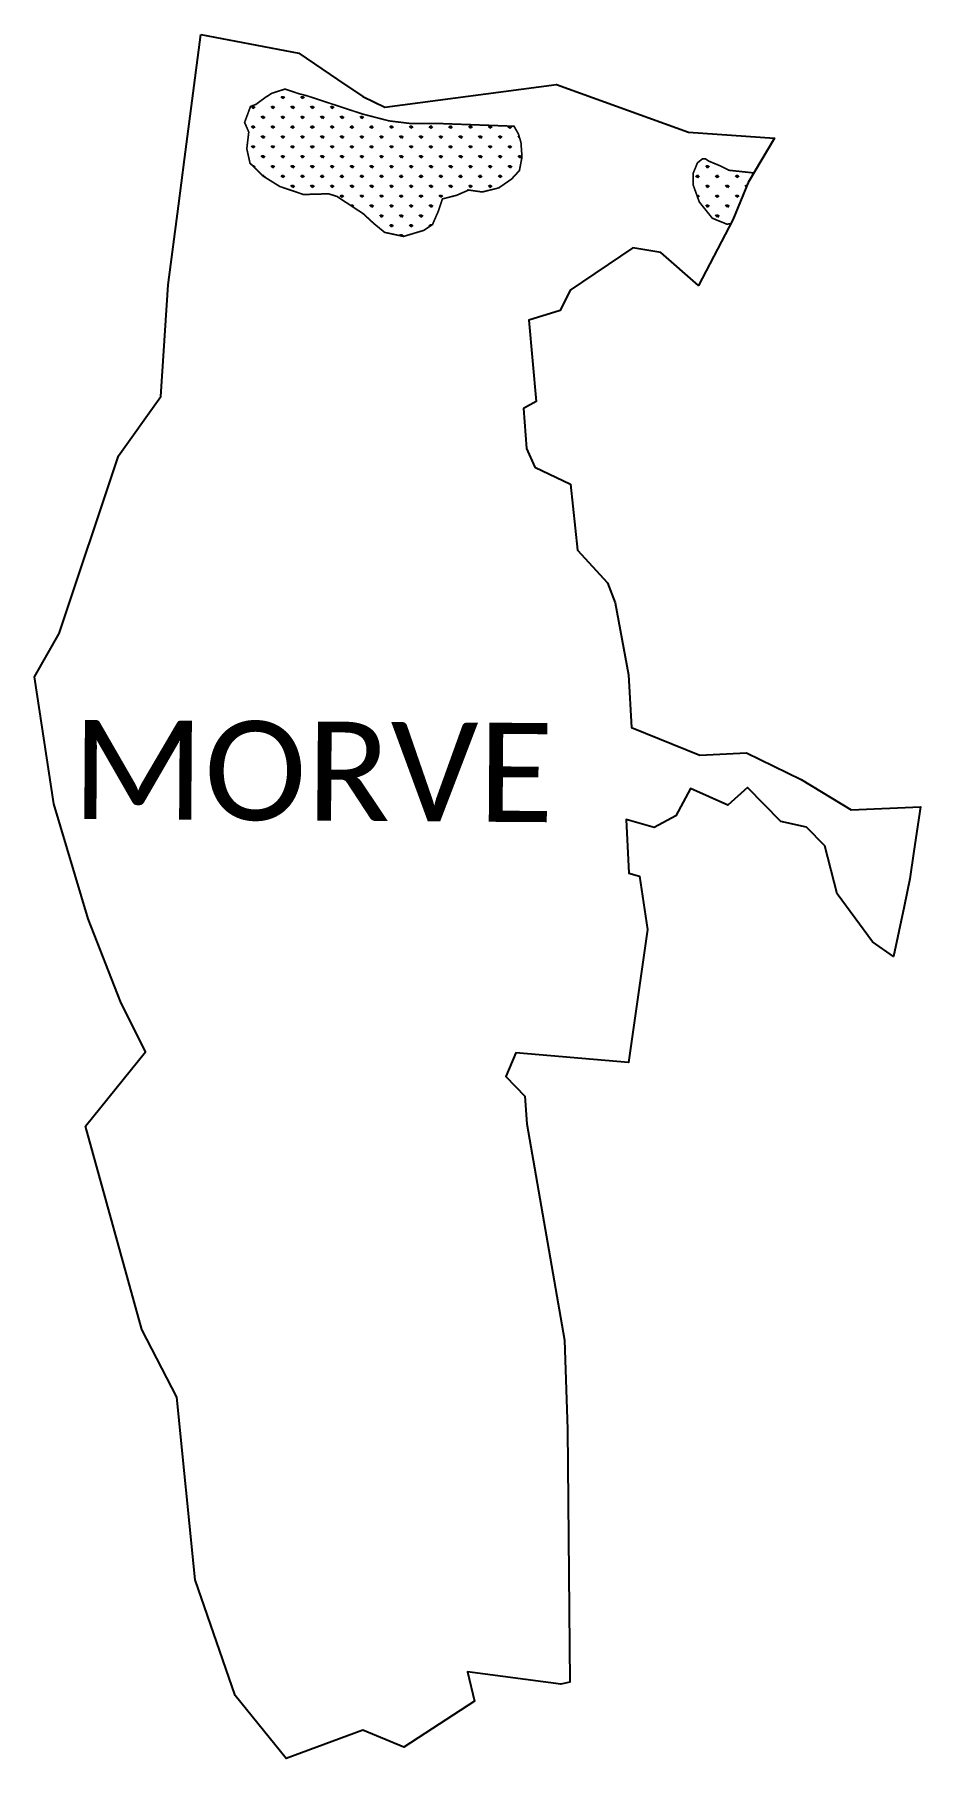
# Model space of a CAD drawing. Header units: metres. Extents: x 330219 to 331830, y 1798006 to 1801143.
import ezdxf

# ---------------------------------------------------------------- set-up
doc = ezdxf.new("R2010")
doc.units = ezdxf.units.M
doc.layers.add('MANGROOVES', color=112, linetype='Continuous')
doc.layers.add('VILLAGE NAME', color=250, linetype='Continuous')

msp = doc.modelspace()

# ---------------------------------------------------------------- linework, layer by layer
at = {"color": 3}
msp.add_lwpolyline([(330521.6, 1801143), (330700, 1801108.8), (330770.4, 1801061), (330816.1, 1801030), (330856.6, 1801010.9), (331168.7, 1801052.2), (331408.6, 1800965.1), (331565.2, 1800954.3), (331517.2, 1800873.6), (331489.4, 1800805.9), (331426.7, 1800686.4), (331358.2, 1800746.3), (331307.6, 1800755), (331193.6, 1800677.7), (331175.5, 1800641), (331118, 1800623.3), (331131.5, 1800475), (331108.5, 1800462.3), (331114, 1800389.5), (331129.1, 1800355.8), (331194.2, 1800324.5), (331207, 1800204.5), (331261.2, 1800145.2), (331275.3, 1800108.9), (331299.6, 1799977.9), (331305, 1799881.8), (331428.9, 1799831.3), (331513.9, 1799835.9), (331613.3, 1799787.3), (331704.1, 1799732.1), (331830.4, 1799737.3), (331818.4, 1799656.8), (331810.8, 1799606.3), (331800.4, 1799556.5), (331781.4, 1799465.5), (331743.3, 1799491.7), (331678.6, 1799579.1), (331656.2, 1799666.3), (331623.4, 1799700.5), (331576.6, 1799710.7), (331516.1, 1799772.5), (331480, 1799740.3), (331411.9, 1799771.2), (331385.4, 1799721.3), (331346.3, 1799699.8), (331295.1, 1799714.4), (331299.9, 1799616.9), (331319.4, 1799611.6), (331334, 1799514.2), (331299.7, 1799272.1), (331094.5, 1799290), (331076.7, 1799247), (331111, 1799210.8), (331114.6, 1799160.7), (331182.9, 1798767.3), (331188.4, 1798605.3), (331192.7, 1798144.9), (331176.7, 1798141.1), (331007, 1798163.7), (331019.3, 1798110.2), (330890.9, 1798026.7), (330816.3, 1798057.4), (330677.2, 1798005.8), (330584.2, 1798120.5), (330511.5, 1798331.1), (330477.9, 1798663.3), (330414.7, 1798786.2), (330312, 1799156.6), (330421.5, 1799291.5), (330375.5, 1799383.2), (330317.1, 1799533.7), (330254.6, 1799743), (330219.4, 1799974.4), (330264.3, 1800052.8), (330372.3, 1800376.1), (330449, 1800484), (330462.6, 1800687.7), (330481.1, 1800830.5), (330492.1, 1800915.3), (330521.6, 1801143)], dxfattribs=at)
at = {"layer": 'MANGROOVES', "linetype": 'Continuous'}
for p, q in [((330617.1, 1801008.3), (330613.7, 1801011.7)), ((330617.1, 1801008.3), (330617.1, 1801013.1)), ((330617.1, 1801008.3), (330620.5, 1801011.7)), ((330653, 1801008.3), (330649.7, 1801011.7)), ((330653, 1801008.3), (330653, 1801013.1)), ((330653, 1801008.3), (330656.4, 1801011.7)), ((330671, 1801026.3), (330667.6, 1801029.7)), ((330671, 1801026.3), (330671, 1801031)), ((330671, 1801026.3), (330674.4, 1801029.7)), ((330689, 1801008.3), (330685.6, 1801011.7)), ((330689, 1801008.3), (330689, 1801013.1)), ((330689, 1801008.3), (330692.3, 1801011.7)), ((330706.9, 1801026.3), (330703.5, 1801029.7)), ((330706.9, 1801026.3), (330706.9, 1801031)), ((330706.9, 1801026.3), (330710.3, 1801029.7)), ((330724.9, 1801008.3), (330721.5, 1801011.7)), ((330724.9, 1801008.3), (330724.9, 1801013.1)), ((330724.9, 1801008.3), (330728.2, 1801011.7)), ((330760.8, 1801008.3), (330757.4, 1801011.7)), ((330760.8, 1801008.3), (330760.8, 1801013.1)), ((330760.8, 1801008.3), (330764.2, 1801011.7)), ((330617.1, 1800972.4), (330613.7, 1800975.8)), ((330617.1, 1800972.4), (330617.1, 1800977.2)), ((330617.1, 1800972.4), (330620.5, 1800975.8)), ((330635.1, 1800990.4), (330631.7, 1800993.7)), ((330635.1, 1800990.4), (330635.1, 1800995.1)), ((330635.1, 1800990.4), (330638.4, 1800993.7)), ((330653, 1800972.4), (330649.7, 1800975.8)), ((330653, 1800972.4), (330653, 1800977.2)), ((330653, 1800972.4), (330656.4, 1800975.8)), ((330671, 1800990.4), (330667.6, 1800993.7)), ((330671, 1800990.4), (330671, 1800995.1)), ((330671, 1800990.4), (330674.4, 1800993.7)), ((330689, 1800972.4), (330685.6, 1800975.8)), ((330689, 1800972.4), (330689, 1800977.2)), ((330689, 1800972.4), (330692.3, 1800975.8)), ((330706.9, 1800990.4), (330703.5, 1800993.7)), ((330706.9, 1800990.4), (330706.9, 1800995.1)), ((330706.9, 1800990.4), (330710.3, 1800993.7)), ((330724.9, 1800972.4), (330721.5, 1800975.8)), ((330724.9, 1800972.4), (330724.9, 1800977.2)), ((330724.9, 1800972.4), (330728.2, 1800975.8)), ((330742.8, 1800990.4), (330739.5, 1800993.7)), ((330742.8, 1800990.4), (330742.8, 1800995.1)), ((330742.8, 1800990.4), (330746.2, 1800993.7)), ((330760.8, 1800972.4), (330757.4, 1800975.8)), ((330760.8, 1800972.4), (330760.8, 1800977.2)), ((330760.8, 1800972.4), (330764.2, 1800975.8)), ((330778.8, 1800990.4), (330775.4, 1800993.7)), ((330778.8, 1800990.4), (330778.8, 1800995.1)), ((330778.8, 1800990.4), (330782.1, 1800993.7)), ((330796.7, 1800972.4), (330793.3, 1800975.8)), ((330796.7, 1800972.4), (330796.7, 1800977.2)), ((330796.7, 1800972.4), (330800.1, 1800975.8)), ((330814.7, 1800990.4), (330811.3, 1800993.7)), ((330814.7, 1800990.4), (330814.7, 1800995.1)), ((330814.7, 1800990.4), (330818, 1800993.7)), ((330832.6, 1800972.4), (330829.3, 1800975.8)), ((330832.6, 1800972.4), (330832.6, 1800977.2)), ((330832.6, 1800972.4), (330836, 1800975.8)), ((330868.6, 1800972.4), (330865.2, 1800975.8)), ((330868.6, 1800972.4), (330868.6, 1800977.2)), ((330868.6, 1800972.4), (330871.9, 1800975.8)), ((330904.5, 1800972.4), (330901.1, 1800975.8)), ((330904.5, 1800972.4), (330904.5, 1800977.2)), ((330904.5, 1800972.4), (330907.8, 1800975.8)), ((330940.4, 1800972.4), (330937, 1800975.8)), ((330940.4, 1800972.4), (330940.4, 1800977.2)), ((330940.4, 1800972.4), (330943.8, 1800975.8)), ((330976.3, 1800972.4), (330973, 1800975.8)), ((330976.3, 1800972.4), (330976.3, 1800977.2)), ((330976.3, 1800972.4), (330979.7, 1800975.8)), ((331012.2, 1800972.4), (331008.9, 1800975.8)), ((331012.2, 1800972.4), (331012.2, 1800977.2)), ((331012.2, 1800972.4), (331015.6, 1800975.8)), ((331048.2, 1800972.4), (331044.8, 1800975.8)), ((331048.2, 1800972.4), (331048.2, 1800977.2)), ((331048.2, 1800972.4), (331051.5, 1800975.8)), ((331084.1, 1800972.4), (331080.7, 1800975.8)), ((331084.1, 1800972.4), (331084.1, 1800976.3)), ((331084.1, 1800972.4), (331087.5, 1800975.8)), ((330635.1, 1800954.4), (330631.7, 1800957.8)), ((330635.1, 1800954.4), (330635.1, 1800959.2)), ((330635.1, 1800954.4), (330638.4, 1800957.8)), ((330671, 1800954.4), (330667.6, 1800957.8)), ((330671, 1800954.4), (330671, 1800959.2)), ((330671, 1800954.4), (330674.4, 1800957.8)), ((330706.9, 1800954.4), (330703.5, 1800957.8)), ((330706.9, 1800954.4), (330706.9, 1800959.2)), ((330706.9, 1800954.4), (330710.3, 1800957.8)), ((330742.8, 1800954.4), (330739.5, 1800957.8)), ((330742.8, 1800954.4), (330742.8, 1800959.2)), ((330742.8, 1800954.4), (330746.2, 1800957.8)), ((330778.8, 1800954.4), (330775.4, 1800957.8)), ((330778.8, 1800954.4), (330778.8, 1800959.2)), ((330778.8, 1800954.4), (330782.1, 1800957.8)), ((330814.7, 1800954.4), (330811.3, 1800957.8)), ((330814.7, 1800954.4), (330814.7, 1800959.2)), ((330814.7, 1800954.4), (330818, 1800957.8)), ((330850.6, 1800954.4), (330847.2, 1800957.8)), ((330850.6, 1800954.4), (330850.6, 1800959.2)), ((330850.6, 1800954.4), (330854, 1800957.8)), ((330886.5, 1800954.4), (330883.1, 1800957.8)), ((330886.5, 1800954.4), (330886.5, 1800959.2)), ((330886.5, 1800954.4), (330889.9, 1800957.8)), ((330922.4, 1800954.4), (330919.1, 1800957.8)), ((330922.4, 1800954.4), (330922.4, 1800959.2)), ((330922.4, 1800954.4), (330925.8, 1800957.8)), ((330958.4, 1800954.4), (330955, 1800957.8)), ((330958.4, 1800954.4), (330958.4, 1800959.2)), ((330958.4, 1800954.4), (330961.7, 1800957.8)), ((330994.3, 1800954.4), (330990.9, 1800957.8)), ((330994.3, 1800954.4), (330994.3, 1800959.2)), ((330994.3, 1800954.4), (330997.6, 1800957.8)), ((331030.2, 1800954.4), (331026.8, 1800957.8)), ((331030.2, 1800954.4), (331030.2, 1800959.2)), ((331030.2, 1800954.4), (331033.6, 1800957.8)), ((331066.1, 1800954.4), (331062.8, 1800957.8)), ((331066.1, 1800954.4), (331066.1, 1800959.2)), ((331066.1, 1800954.4), (331069.5, 1800957.8)), ((331101.4, 1800955.1), (331098.7, 1800957.8)), ((330617.1, 1800936.5), (330613.7, 1800939.9)), ((330617.1, 1800936.5), (330617.1, 1800941.2)), ((330617.1, 1800936.5), (330620.5, 1800939.9)), ((330635.1, 1800918.5), (330631.7, 1800921.9)), ((330635.1, 1800918.5), (330635.1, 1800923.3)), ((330635.1, 1800918.5), (330638.4, 1800921.9)), ((330653, 1800936.5), (330649.7, 1800939.9)), ((330653, 1800936.5), (330653, 1800941.2)), ((330653, 1800936.5), (330656.4, 1800939.9)), ((330671, 1800918.5), (330667.6, 1800921.9)), ((330671, 1800918.5), (330671, 1800923.3)), ((330671, 1800918.5), (330674.4, 1800921.9)), ((330689, 1800936.5), (330685.6, 1800939.9)), ((330689, 1800936.5), (330689, 1800941.2)), ((330689, 1800936.5), (330692.3, 1800939.9)), ((330706.9, 1800918.5), (330703.5, 1800921.9)), ((330706.9, 1800918.5), (330706.9, 1800923.3)), ((330706.9, 1800918.5), (330710.3, 1800921.9)), ((330724.9, 1800936.5), (330721.5, 1800939.9)), ((330724.9, 1800936.5), (330724.9, 1800941.2)), ((330724.9, 1800936.5), (330728.2, 1800939.9)), ((330742.8, 1800918.5), (330739.5, 1800921.9)), ((330742.8, 1800918.5), (330742.8, 1800923.3)), ((330742.8, 1800918.5), (330746.2, 1800921.9)), ((330760.8, 1800936.5), (330757.4, 1800939.9)), ((330760.8, 1800936.5), (330760.8, 1800941.2)), ((330760.8, 1800936.5), (330764.2, 1800939.9)), ((330778.8, 1800918.5), (330775.4, 1800921.9)), ((330778.8, 1800918.5), (330778.8, 1800923.3)), ((330778.8, 1800918.5), (330782.1, 1800921.9)), ((330796.7, 1800936.5), (330793.3, 1800939.9)), ((330796.7, 1800936.5), (330796.7, 1800941.2)), ((330796.7, 1800936.5), (330800.1, 1800939.9)), ((330814.7, 1800918.5), (330811.3, 1800921.9)), ((330814.7, 1800918.5), (330814.7, 1800923.3)), ((330814.7, 1800918.5), (330818, 1800921.9)), ((330832.6, 1800936.5), (330829.3, 1800939.9)), ((330832.6, 1800936.5), (330832.6, 1800941.2)), ((330832.6, 1800936.5), (330836, 1800939.9)), ((330850.6, 1800918.5), (330847.2, 1800921.9)), ((330850.6, 1800918.5), (330850.6, 1800923.3)), ((330850.6, 1800918.5), (330854, 1800921.9)), ((330868.6, 1800936.5), (330865.2, 1800939.9)), ((330868.6, 1800936.5), (330868.6, 1800941.2)), ((330868.6, 1800936.5), (330871.9, 1800939.9)), ((330886.5, 1800918.5), (330883.1, 1800921.9)), ((330886.5, 1800918.5), (330886.5, 1800923.3)), ((330886.5, 1800918.5), (330889.9, 1800921.9)), ((330904.5, 1800936.5), (330901.1, 1800939.9)), ((330904.5, 1800936.5), (330904.5, 1800941.2)), ((330904.5, 1800936.5), (330907.8, 1800939.9)), ((330922.4, 1800918.5), (330919.1, 1800921.9)), ((330922.4, 1800918.5), (330922.4, 1800923.3)), ((330922.4, 1800918.5), (330925.8, 1800921.9)), ((330940.4, 1800936.5), (330937, 1800939.9)), ((330940.4, 1800936.5), (330940.4, 1800941.2)), ((330940.4, 1800936.5), (330943.8, 1800939.9)), ((330958.4, 1800918.5), (330955, 1800921.9)), ((330958.4, 1800918.5), (330958.4, 1800923.3)), ((330958.4, 1800918.5), (330961.7, 1800921.9)), ((330976.3, 1800936.5), (330973, 1800939.9)), ((330976.3, 1800936.5), (330976.3, 1800941.2)), ((330976.3, 1800936.5), (330979.7, 1800939.9)), ((330994.3, 1800918.5), (330990.9, 1800921.9)), ((330994.3, 1800918.5), (330994.3, 1800923.3)), ((330994.3, 1800918.5), (330997.6, 1800921.9)), ((331012.2, 1800936.5), (331008.9, 1800939.9)), ((331012.2, 1800936.5), (331012.2, 1800941.2)), ((331012.2, 1800936.5), (331015.6, 1800939.9)), ((331030.2, 1800918.5), (331026.8, 1800921.9)), ((331030.2, 1800918.5), (331030.2, 1800923.3)), ((331030.2, 1800918.5), (331033.6, 1800921.9)), ((331048.2, 1800936.5), (331044.8, 1800939.9)), ((331048.2, 1800936.5), (331048.2, 1800941.2)), ((331048.2, 1800936.5), (331051.5, 1800939.9)), ((331066.1, 1800918.5), (331062.8, 1800921.9)), ((331066.1, 1800918.5), (331066.1, 1800923.3)), ((331066.1, 1800918.5), (331069.5, 1800921.9)), ((331084.1, 1800936.5), (331080.7, 1800939.9)), ((331084.1, 1800936.5), (331084.1, 1800941.2)), ((331084.1, 1800936.5), (331087.5, 1800939.9)), ((331102, 1800918.5), (331098.7, 1800921.9)), ((331102, 1800918.5), (331102, 1800923.3)), ((331102, 1800918.5), (331105.4, 1800921.9)), ((330617.1, 1800903.1), (330617.1, 1800905.3)), ((330618.4, 1800901.8), (330620.5, 1800903.9)), ((330635.1, 1800885.5), (330635.1, 1800887.4)), ((330636.7, 1800884.2), (330638.4, 1800886)), ((330653, 1800900.6), (330649.7, 1800903.9)), ((330653, 1800900.6), (330653, 1800905.3)), ((330653, 1800900.6), (330656.4, 1800903.9)), ((330671, 1800882.6), (330667.6, 1800886)), ((330671, 1800882.6), (330671, 1800887.4)), ((330671, 1800882.6), (330674.4, 1800886)), ((330689, 1800900.6), (330685.6, 1800903.9)), ((330689, 1800900.6), (330689, 1800905.3)), ((330689, 1800900.6), (330692.3, 1800903.9)), ((330706.9, 1800882.6), (330703.5, 1800886)), ((330706.9, 1800882.6), (330706.9, 1800887.4)), ((330706.9, 1800882.6), (330710.3, 1800886)), ((330724.9, 1800900.6), (330721.5, 1800903.9)), ((330724.9, 1800900.6), (330724.9, 1800905.3)), ((330724.9, 1800900.6), (330728.2, 1800903.9)), ((330742.8, 1800882.6), (330739.5, 1800886)), ((330742.8, 1800882.6), (330742.8, 1800887.4)), ((330742.8, 1800882.6), (330746.2, 1800886)), ((330760.8, 1800900.6), (330757.4, 1800903.9)), ((330760.8, 1800900.6), (330760.8, 1800905.3)), ((330760.8, 1800900.6), (330764.2, 1800903.9)), ((330778.8, 1800882.6), (330775.4, 1800886)), ((330778.8, 1800882.6), (330778.8, 1800887.4)), ((330778.8, 1800882.6), (330782.1, 1800886)), ((330796.7, 1800900.6), (330793.3, 1800903.9)), ((330796.7, 1800900.6), (330796.7, 1800905.3)), ((330796.7, 1800900.6), (330800.1, 1800903.9)), ((330814.7, 1800882.6), (330811.3, 1800886)), ((330814.7, 1800882.6), (330814.7, 1800887.4)), ((330814.7, 1800882.6), (330818, 1800886)), ((330832.6, 1800900.6), (330829.3, 1800903.9)), ((330832.6, 1800900.6), (330832.6, 1800905.3)), ((330832.6, 1800900.6), (330836, 1800903.9)), ((330850.6, 1800882.6), (330847.2, 1800886)), ((330850.6, 1800882.6), (330850.6, 1800887.4)), ((330850.6, 1800882.6), (330854, 1800886)), ((330868.6, 1800900.6), (330865.2, 1800903.9)), ((330868.6, 1800900.6), (330868.6, 1800905.3)), ((330868.6, 1800900.6), (330871.9, 1800903.9)), ((330886.5, 1800882.6), (330883.1, 1800886)), ((330886.5, 1800882.6), (330886.5, 1800887.4)), ((330886.5, 1800882.6), (330889.9, 1800886)), ((330904.5, 1800900.6), (330901.1, 1800903.9)), ((330904.5, 1800900.6), (330904.5, 1800905.3)), ((330904.5, 1800900.6), (330907.8, 1800903.9)), ((330922.4, 1800882.6), (330919.1, 1800886)), ((330922.4, 1800882.6), (330922.4, 1800887.4)), ((330922.4, 1800882.6), (330925.8, 1800886)), ((330940.4, 1800900.6), (330937, 1800903.9)), ((330940.4, 1800900.6), (330940.4, 1800905.3)), ((330940.4, 1800900.6), (330943.8, 1800903.9)), ((330958.4, 1800882.6), (330955, 1800886)), ((330958.4, 1800882.6), (330958.4, 1800887.4)), ((330958.4, 1800882.6), (330961.7, 1800886)), ((330976.3, 1800900.6), (330973, 1800903.9)), ((330976.3, 1800900.6), (330976.3, 1800905.3)), ((330976.3, 1800900.6), (330979.7, 1800903.9)), ((330994.3, 1800882.6), (330990.9, 1800886)), ((330994.3, 1800882.6), (330994.3, 1800887.4)), ((330994.3, 1800882.6), (330997.6, 1800886)), ((331012.2, 1800900.6), (331008.9, 1800903.9)), ((331012.2, 1800900.6), (331012.2, 1800905.3)), ((331012.2, 1800900.6), (331015.6, 1800903.9)), ((331030.2, 1800882.6), (331026.8, 1800886)), ((331030.2, 1800882.6), (331030.2, 1800887.4)), ((331030.2, 1800882.6), (331033.6, 1800886)), ((331048.2, 1800900.6), (331044.8, 1800903.9)), ((331048.2, 1800900.6), (331048.2, 1800905.3)), ((331048.2, 1800900.6), (331051.5, 1800903.9)), ((331066.1, 1800882.6), (331062.8, 1800886)), ((331066.1, 1800882.6), (331066.1, 1800887.4)), ((331066.1, 1800882.6), (331069.5, 1800886)), ((331084.1, 1800900.6), (331080.7, 1800903.9)), ((331084.1, 1800900.6), (331084.1, 1800905.3)), ((331084.1, 1800900.6), (331087.5, 1800903.9)), ((331425.3, 1800882.6), (331422, 1800886)), ((331425.3, 1800882.6), (331425.3, 1800887.4)), ((331425.3, 1800882.6), (331428.7, 1800886)), ((331443.3, 1800900.6), (331439.9, 1800903.9)), ((331443.3, 1800900.6), (331443.3, 1800905.3)), ((331443.3, 1800900.6), (331446.7, 1800903.9)), ((331461.3, 1800882.6), (331457.9, 1800886)), ((331461.3, 1800882.6), (331461.3, 1800887.4)), ((331461.3, 1800882.6), (331464.6, 1800886)), ((331497.2, 1800882.6), (331493.8, 1800886)), ((331497.2, 1800882.6), (331497.2, 1800887.4)), ((331497.2, 1800882.6), (331500.5, 1800886)), ((330689, 1800864.6), (330685.6, 1800868)), ((330689, 1800864.6), (330689, 1800869.4)), ((330689, 1800864.6), (330692.3, 1800868)), ((330724.9, 1800864.6), (330721.5, 1800868)), ((330724.9, 1800864.6), (330724.9, 1800869.4)), ((330724.9, 1800864.6), (330728.2, 1800868)), ((330760.8, 1800864.6), (330757.4, 1800868)), ((330760.8, 1800864.6), (330760.8, 1800869.4)), ((330760.8, 1800864.6), (330764.2, 1800868)), ((330778.8, 1800846.7), (330775.4, 1800850)), ((330778.8, 1800846.7), (330778.8, 1800851.4)), ((330778.8, 1800846.7), (330782.1, 1800850)), ((330796.7, 1800864.6), (330793.3, 1800868)), ((330796.7, 1800864.6), (330796.7, 1800869.4)), ((330796.7, 1800864.6), (330800.1, 1800868)), ((330814.7, 1800846.7), (330811.3, 1800850)), ((330814.7, 1800846.7), (330814.7, 1800851.4)), ((330814.7, 1800846.7), (330818, 1800850)), ((330832.6, 1800864.6), (330829.3, 1800868)), ((330832.6, 1800864.6), (330832.6, 1800869.4)), ((330832.6, 1800864.6), (330836, 1800868)), ((330850.6, 1800846.7), (330847.2, 1800850)), ((330850.6, 1800846.7), (330850.6, 1800851.4)), ((330850.6, 1800846.7), (330854, 1800850)), ((330868.6, 1800864.6), (330865.2, 1800868)), ((330868.6, 1800864.6), (330868.6, 1800869.4)), ((330868.6, 1800864.6), (330871.9, 1800868)), ((330886.5, 1800846.7), (330883.1, 1800850)), ((330886.5, 1800846.7), (330886.5, 1800851.4)), ((330886.5, 1800846.7), (330889.9, 1800850)), ((330904.5, 1800864.6), (330901.1, 1800868)), ((330904.5, 1800864.6), (330904.5, 1800869.4)), ((330904.5, 1800864.6), (330907.8, 1800868)), ((330922.4, 1800846.7), (330919.1, 1800850)), ((330922.4, 1800846.7), (330922.4, 1800851.4)), ((330922.4, 1800846.7), (330925.8, 1800850)), ((330940.4, 1800864.6), (330937, 1800868)), ((330940.4, 1800864.6), (330940.4, 1800869.4)), ((330940.4, 1800864.6), (330943.8, 1800868)), ((330958.4, 1800846.7), (330955, 1800850)), ((330958.4, 1800846.7), (330958.4, 1800851.4)), ((330958.4, 1800846.7), (330961.7, 1800850)), ((330976.3, 1800864.6), (330973, 1800868)), ((330976.3, 1800864.6), (330976.3, 1800869.4)), ((330976.3, 1800864.6), (330979.7, 1800868)), ((331012.2, 1800864.6), (331008.9, 1800868)), ((331012.2, 1800864.6), (331012.2, 1800869.4)), ((331012.2, 1800864.6), (331015.6, 1800868)), ((331048.2, 1800864.6), (331044.8, 1800868)), ((331048.2, 1800864.6), (331048.2, 1800869.4)), ((331048.2, 1800864.6), (331051.5, 1800868)), ((331425.3, 1800846.7), (331425.3, 1800851.4)), ((331425.3, 1800846.7), (331428.7, 1800850)), ((331443.3, 1800864.6), (331439.9, 1800868)), ((331443.3, 1800864.6), (331443.3, 1800869.4)), ((331443.3, 1800864.6), (331446.7, 1800868)), ((331461.3, 1800846.7), (331457.9, 1800850)), ((331461.3, 1800846.7), (331461.3, 1800851.4)), ((331461.3, 1800846.7), (331464.6, 1800850)), ((331479.2, 1800864.6), (331475.8, 1800868)), ((331479.2, 1800864.6), (331479.2, 1800869.4)), ((331479.2, 1800864.6), (331482.6, 1800868)), ((331497.2, 1800846.7), (331493.8, 1800850)), ((331497.2, 1800846.7), (331497.2, 1800851.4)), ((331497.2, 1800846.7), (331500.5, 1800850)), ((331514, 1800865.8), (331511.8, 1800868)), ((331515.1, 1800868.7), (331515.1, 1800869.4)), ((330796.7, 1800830.3), (330796.7, 1800833.5)), ((330797.6, 1800829.7), (330800.1, 1800832.1)), ((330832.6, 1800828.7), (330829.3, 1800832.1)), ((330832.6, 1800828.7), (330832.6, 1800833.5)), ((330832.6, 1800828.7), (330836, 1800832.1)), ((330868.6, 1800828.7), (330865.2, 1800832.1)), ((330868.6, 1800828.7), (330868.6, 1800833.5)), ((330868.6, 1800828.7), (330871.9, 1800832.1)), ((330904.5, 1800828.7), (330901.1, 1800832.1)), ((330904.5, 1800828.7), (330904.5, 1800833.5)), ((330904.5, 1800828.7), (330907.8, 1800832.1)), ((330940.4, 1800828.7), (330937, 1800832.1)), ((330940.4, 1800828.7), (330940.4, 1800833.5)), ((330940.4, 1800828.7), (330943.8, 1800832.1)), ((331425.3, 1800846.7), (331425, 1800847)), ((331443.3, 1800828.7), (331439.9, 1800832.1)), ((331443.3, 1800828.7), (331443.3, 1800833.5)), ((331443.3, 1800828.7), (331446.7, 1800832.1)), ((331479.2, 1800828.7), (331475.8, 1800832.1)), ((331479.2, 1800828.7), (331479.2, 1800833.5)), ((331479.2, 1800828.7), (331482.6, 1800832.1)), ((330850.6, 1800810.8), (330847.2, 1800814.1)), ((330850.6, 1800810.8), (330850.6, 1800815.5)), ((330850.6, 1800810.8), (330854, 1800814.1)), ((330868.6, 1800792.8), (330865.2, 1800796.2)), ((330868.6, 1800792.8), (330868.6, 1800797.6)), ((330868.6, 1800792.8), (330871.9, 1800796.2)), ((330886.5, 1800810.8), (330883.1, 1800814.1)), ((330886.5, 1800810.8), (330886.5, 1800815.5)), ((330886.5, 1800810.8), (330889.9, 1800814.1)), ((330904.5, 1800792.8), (330901.1, 1800796.2)), ((330904.5, 1800792.8), (330904.5, 1800797.6)), ((330904.5, 1800792.8), (330907.8, 1800796.2)), ((330922.4, 1800810.8), (330919.1, 1800814.1)), ((330922.4, 1800810.8), (330922.4, 1800815.5)), ((330922.4, 1800810.8), (330925.8, 1800814.1)), ((330938.8, 1800794.4), (330937, 1800796.2)), ((330940.4, 1800795.4), (330940.4, 1800797.6)), ((331461.3, 1800810.8), (331457.9, 1800814.1)), ((331461.3, 1800810.8), (331461.3, 1800815.5)), ((331461.3, 1800810.8), (331464.6, 1800814.1)), ((330884.6, 1800776.7), (330883.1, 1800778.2)), ((330886.5, 1800776.3), (330886.5, 1800779.6)), ((330887.7, 1800776.1), (330889.9, 1800778.2))]:
    msp.add_line(p, q, dxfattribs=at)
at = {"layer": 'MANGROOVES', "const_width": 3.03, "flags": 128}
for points in [[(331006.2, 1800860.3), (331033.6, 1800856.4), (331063.5, 1800863.8), (331086.8, 1800879.9), (331101.1, 1800895.4), (331105.8, 1800919.9), (331103.9, 1800946.6), (331099.2, 1800962.2), (331091.3, 1800976), (330957.3, 1800980.9), (330900.7, 1800981.3), (330864.4, 1800985.7), (330816, 1800998.2), (330715.3, 1801031.3), (330699.1, 1801035.5), (330674.9, 1801043.7), (330662.8, 1801039.8), (330650.6, 1801035.9), (330638.4, 1801027.9), (330622.2, 1801015.9), (330612.1, 1801011.9), (330601.4, 1800983), (330609, 1800965.3), (330605.4, 1800935.2), (330611.2, 1800908.8), (330635.8, 1800884.8), (330665.4, 1800866.4), (330708.4, 1800851.8), (330754, 1800853.1), (330769.3, 1800848.3), (330817, 1800816.9), (330836.5, 1800798.9), (330856, 1800782.9), (330890.4, 1800775.5), (330927.1, 1800786.5), (330943, 1800797.1), (330953.9, 1800822), (330961.1, 1800843.8), (330986.7, 1800850.3)], [(331527.4, 1800890.9), (331522.4, 1800891.6), (331482, 1800895.9), (331465.9, 1800904.1), (331445.7, 1800912.4), (331439.1, 1800916.9), (331433.6, 1800916.5), (331424.9, 1800909.5), (331416.9, 1800890.2), (331417.1, 1800869), (331428.1, 1800838.4), (331451.9, 1800808.6), (331478.4, 1800797.8), (331485.6, 1800798.7)]]:
    msp.add_lwpolyline(points, dxfattribs=at)
at = {"layer": 'MANGROOVES', "const_width": 3.03}
msp.add_lwpolyline([(330986.7, 1800850.3), (331008.8, 1800859.9)], dxfattribs=at)

# ---------------------------------------------------------------- texts
at = {"layer": 'VILLAGE NAME', "insert": (330288.2, 1799895.8), "char_height": 180.345, "attachment_point": 1, "rotation": 359.6139}
msp.add_mtext_dynamic_manual_height_columns('{\\fCalibri|b0|i0|c0|p34;MORVE}', width=1779.605, gutter_width=901.7, heights=[0], dxfattribs=at)

doc.saveas('drawing.dxf')
